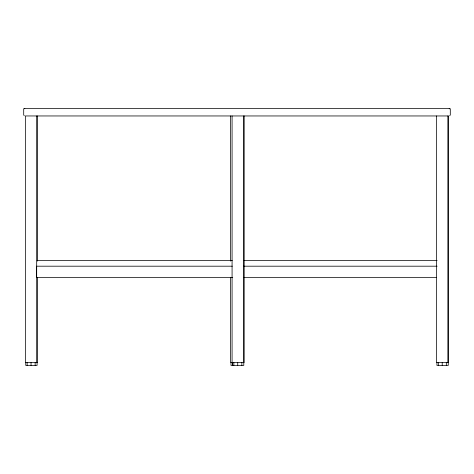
<?xml version="1.0" encoding="UTF-8"?>
<svg xmlns="http://www.w3.org/2000/svg" width="474" height="474" viewBox="0 0 474 474"><rect width="100%" height="100%" fill="white"/><g stroke="black" fill="none" stroke-linecap="round" stroke-linejoin="round"><path stroke-width="0.71" d="M449.162 108.795L450.3 108.795L450.3 114.874L449.725 115.81M449.832 108.593L24.168 108.593L23.7 108.795L23.7 114.874L24.275 115.81M37.096 260.522L232.301 260.522M244.128 260.522L437.117 260.522M232.301 266.192L36.528 266.192L36.528 277.533L232.752 277.533M243.559 266.192L437.117 266.192M243.559 277.533L436.578 277.533M24.168 108.593L24.838 108.795M448.25 362.574L448.25 365.407L436.939 365.407L436.939 362.574M447.865 115.958L447.865 362.574M446.318 362.574L446.318 365.407M442.206 362.574L442.206 365.407M438.32 362.574L438.32 365.407M436.554 115.958L436.554 362.574L448.635 362.574L448.635 115.958L25.377 115.958L25.377 362.574L37.464 362.574L37.464 277.403M244.181 115.958L244.181 362.574L230.631 362.574L230.631 277.403M243.784 362.574L243.784 365.407L230.986 365.407L230.986 362.574M243.393 115.958L243.393 362.574M241.853 362.574L241.853 365.407M237.735 362.574L237.735 365.407M233.854 362.574L233.854 365.407M232.473 362.574L232.473 365.407M232.39 362.574L232.39 365.407M232.076 115.958L232.076 362.574M230.631 115.958L230.631 261.115M37.464 115.958L37.464 261.115M37.073 362.574L37.073 365.407L25.762 365.407L25.762 362.574M36.688 115.958L36.688 362.574M35.147 362.574L35.147 365.407M31.035 362.574L31.035 365.407M27.148 362.574L27.148 365.407"/></g></svg>
